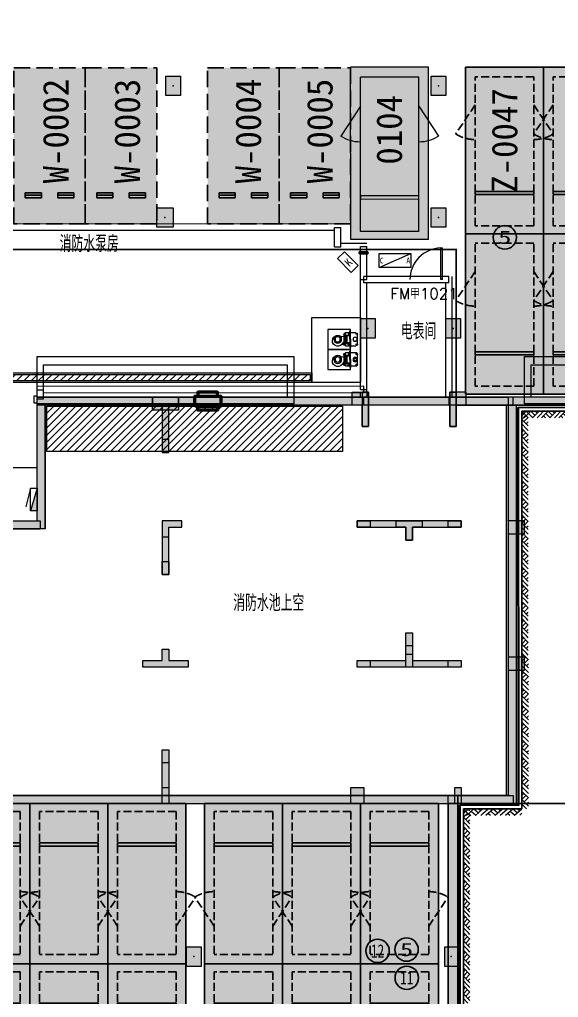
# Model space of a CAD drawing. Extents: x -264757 to 86229, y 4049843 to 4347093.
# Drawn here: x -7828 to 8754, y 4238703 to 4268776 of the extents above; entities that cross this region are included whole.
import ezdxf
from ezdxf.enums import TextEntityAlignment as Align

# ---------------------------------------------------------------- set-up
doc = ezdxf.new("R2010")
doc.units = 0
doc.header["$LTSCALE"] = 1000
doc.header["$MEASUREMENT"] = 0
for name, pattern in [('AX-01DK-PB01$0$AX-001DK-01-PB01-02$0$车位$0$DASH', [0.35, 0.25, -0.1]), ('AX-01DK-PB01$1$A-001-车位参照B1$0$A-001-车位参照B1$0$A-001-车位参照B1$0$A-H4-001-基本图形$0$A-001-车位B1$0$DASH', [0.35, 0.25, -0.1]), ('DASH', [0.35, 0.25, -0.1])]:
    doc.linetypes.add(name, pattern=pattern)
for name, color, linetype in [('不利因素11-尽端停车', 7, 'Continuous'), ('不利因素12-不满足一次性出车', 7, 'Continuous'), ('不利因素5-单面靠墙', 7, 'Continuous'), ('子母车位', 7, 'Continuous'), ('微型车位', 7, 'Continuous'), ('普通车位', 7, 'Continuous')]:
    doc.layers.add(name, color=color, linetype=linetype)
doc.layers.add('无关图层', color=8, linetype='Continuous', lineweight=0)
doc.layers.add('车位归属楼栋范围线', color=7, linetype='Continuous', true_color=0x19e6c7)
doc.styles.add('AX-01DK-PB01$0$AX-001DK-01-PB01-02$0$_TCH_WINDOW', font='SIMPLEX', dxfattribs={"bigfont": 'GBCBIG'})
doc.styles.add('AX-01DK-PB01$0$AX-03-PP01-WALL$0$-黑体', font='simhei.ttf', dxfattribs={"width": 0.8})
doc.styles.add('AX-01DK-PB01$0$AX-03-PP01-WALL$0$DIM_FONT', font='simhei.ttf', dxfattribs={"width": 0.8})
doc.styles.add('AX-01DK-PB01$1$AX-001DK-01-PB01-02$0$Standard', font='gbenor.shx', dxfattribs={"bigfont": 'gbcbig.shx'})
doc.styles.add('AX-ACK-BIANH1$0$黑体', font='simhei.ttf')
doc.styles.add('SX-ACK-PB01-WNC-ALL$0$黑体', font='simhei.ttf')
doc.styles.add('黑体', font='simhei.ttf')

# ---------------------------------------------------------------- blocks, each defined once
blk = doc.blocks.new('A$C741380cb')
at = {"layer": '子母车位', "true_color": 0x0617f9}
h = blk.add_hatch(color=5, dxfattribs=at)
h.dxf.hatch_style = 1
h.paths.add_polyline_path([(2400, 0), (2400, -10400), (0, -10400), (0, 0)])
blk = doc.blocks.new('子母车位1')
at = {"layer": '子母车位', "color": 8, "linetype": 'AX-01DK-PB01$1$A-001-车位参照B1$0$A-001-车位参照B1$0$A-001-车位参照B1$0$A-H4-001-基本图形$0$A-001-车位B1$0$DASH'}
for p, q in [((330318, -478521), (332118, -478521)), ((330318, -478521), (330318, -483071, 0)), ((332118, -478521), (332118, -483071, 0)), ((330318, -483071, 0), (332118, -483071, 0)), ((330318, -483621, 0), (332118, -483621, 0)), ((330318, -483621, 0), (330318, -488371)), ((332118, -483621, 0), (332118, -488371)), ((330318, -488371), (332118, -488371))]:
    blk.add_line(p, q, dxfattribs=at)
at = {"layer": '子母车位', "color": 83}
for p, q in [((330018, -483371, 0), (330018, -488671)), ((330018, -483371, 0), (332418, -483371, 0)), ((332418, -483371, 0), (332418, -488671)), ((330018, -488671), (332418, -488671))]:
    blk.add_line(p, q, dxfattribs=at)
blk.add_lwpolyline([(332418, -478271), (330018, -478271), (330018, -483371), (332418, -483371)], close=True, dxfattribs=at)
at = {"layer": '子母车位'}
blk.add_lwpolyline([(332118, -479521), (330318, -479521), (330318, -479621), (332118, -479621)], close=True, dxfattribs=at)
at = {"layer": '子母车位', "linetype": 'AX-01DK-PB01$1$A-001-车位参照B1$0$A-001-车位参照B1$0$A-001-车位参照B1$0$A-H4-001-基本图形$0$A-001-车位B1$0$DASH'}
for points in [[(330318, -482171), (329718, -481249)], [(332118, -482171), (332718, -481249)]]:
    blk.add_lwpolyline(points, dxfattribs=at)
at = {"layer": '子母车位', "elevation": 0}
blk.add_lwpolyline([(332118, -484621), (330318, -484621), (330318, -484721), (332118, -484721)], close=True, dxfattribs=at)
at = {"layer": '子母车位', "linetype": 'AX-01DK-PB01$1$A-001-车位参照B1$0$A-001-车位参照B1$0$A-001-车位参照B1$0$A-H4-001-基本图形$0$A-001-车位B1$0$DASH', "elevation": 0}
for points in [[(330318, -487471), (329718, -486549)], [(332118, -487471), (332718, -486549)]]:
    blk.add_lwpolyline(points, dxfattribs=at)
at = {"layer": '子母车位', "linetype": 'AX-01DK-PB01$1$A-001-车位参照B1$0$A-001-车位参照B1$0$A-001-车位参照B1$0$A-H4-001-基本图形$0$A-001-车位B1$0$DASH'}
for centre, start, end in [((330318, -482171, 0), 89.9997, 123.0554), ((332118, -482171, 0), 56.9439, 89.9997), ((330318, -487471), 89.9997, 123.0554), ((332118, -487471), 56.9439, 89.9997)]:
    blk.add_arc(centre, 1100, start, end, dxfattribs=at)
at = {"layer": '子母车位', "rotation": 179.9996583709065}
blk.add_blockref('A$C741380cb', (332418, -488671), dxfattribs=at)
blk = doc.blocks.new('子母车位2')
at = {"layer": '子母车位', "xscale": 1.000000693082614, "yscale": 0.9664691433954647, "rotation": 180.0003416290934}
blk.add_blockref('子母车位1', (332421, -475033, 0), dxfattribs=at)
blk = doc.blocks.new('A$C95fe41d2')
at = {"layer": '微型车位', "true_color": 0xffdf7f}
h = blk.add_hatch(color=41, dxfattribs=at)
h.dxf.hatch_style = 1
h.paths.add_polyline_path([(0, 0), (0, -4800), (-2200, -4800), (-2200, 0)])
blk = doc.blocks.new('微型车位')
at = {"layer": '微型车位', "color": 4, "linetype": 'AX-01DK-PB01$0$AX-001DK-01-PB01-02$0$车位$0$DASH', "ltscale": 2000}
for p, q in [((1699463, 176182), (1699463, 176682)), ((1699463, 175682), (1699463, 175182))]:
    blk.add_line(p, q, dxfattribs=at)
at = {"layer": '微型车位', "color": 4, "linetype": 'AX-01DK-PB01$0$AX-001DK-01-PB01-02$0$车位$0$DASH', "ltscale": 2}
blk.add_lwpolyline([(1703388, 174832), (1703388, 177032), (1698588, 177032), (1698588, 174832)], close=True, dxfattribs=at)
at = {"layer": '微型车位', "color": 4, "linetype": 'AX-01DK-PB01$0$AX-001DK-01-PB01-02$0$车位$0$DASH', "ltscale": 2000}
for points in [[(1699538, 176682), (1699538, 176182), (1699388, 176182), (1699388, 176682)], [(1699538, 175182), (1699538, 175682), (1699388, 175682), (1699388, 175182)]]:
    blk.add_lwpolyline(points, close=True, dxfattribs=at)
at = {"layer": '微型车位', "xscale": -1, "rotation": 269.9998841340259}
blk.add_blockref('A$C95fe41d2', (1703388, 177032), dxfattribs=at)
blk = doc.blocks.new('A$C7e5eb487')
at = {"layer": '普通车位', "true_color": 0xf18f8e}
h = blk.add_hatch(color=11, dxfattribs=at)
h.dxf.hatch_style = 1
h.paths.add_polyline_path([(2400, 0), (2400, -5300), (0, -5300), (0, 0)])
blk = doc.blocks.new('普通车位')
at = {"layer": '无关图层'}
for p, q in [((-2.253, 3.186), (0.077, 3.764)), ((1.352, -1.38), (0.077, 3.764)), ((-1.889, 2.967), (-0.142, 3.4)), ((1.001, -1.21), (-0.142, 3.4)), ((-0.977, -1.958), (-2.253, 3.186)), ((-0.746, -1.643), (-1.889, 2.967)), ((-0.977, -1.958), (1.352, -1.38)), ((-0.746, -1.643), (1.001, -1.21))]:
    blk.add_line(p, q, dxfattribs=at)
for points in [[(0.074, 2.527), (0.879, 1.777)], [(-1.673, 2.094), (-2.033, 1.054)]]:
    blk.add_lwpolyline(points, dxfattribs=at)
blk.add_lwpolyline([(0.76, -0.239), (-0.987, -0.673), (-1.011, -0.575), (0.736, -0.142)], close=True, dxfattribs=at)
for centre, start, end in [((0.074, 2.527), 283.9287, 316.9845), ((-1.673, 2.094), 250.873, 283.9287)]:
    blk.add_arc(centre, 1.1, start, end, dxfattribs=at)
at = {"layer": '普通车位', "xscale": -0.0009999999999999812, "yscale": 0.0009999999999999812, "zscale": 0.0009999999999999812, "rotation": 13.92873520577783}
blk.add_blockref('A$C7e5eb487', (0.077, 3.764), dxfattribs=at)
blk = doc.blocks.new('SX-ACK-PB01-WNC-ALL$0$20200722.21183209')
at = {"layer": '不利因素5-单面靠墙', "true_color": 0x6d711d}
h = blk.add_hatch(color=66, dxfattribs=at)
h.dxf.hatch_style = 1
edge = h.paths.add_edge_path()
edge.add_arc((360, 360), 360, 0, 360)
at = {"layer": '不利因素5-单面靠墙'}
blk.add_circle((360, 360), 360, dxfattribs=at)
at = {"layer": '不利因素5-单面靠墙', "style": 'SX-ACK-PB01-WNC-ALL$0$黑体', "width": 1.390625}
blk.add_text('5', height=407, dxfattribs=at).set_placement((156, 156), (564, 156), align=Align.FIT)
blk = doc.blocks.new('20200722.21185040')
at = {"layer": '不利因素11-尽端停车', "true_color": 0xf21b23}
h = blk.add_hatch(color=240, dxfattribs=at)
h.dxf.hatch_style = 1
edge = h.paths.add_edge_path()
edge.add_arc((360, 360), 360, 0, 360)
at = {"layer": '不利因素11-尽端停车'}
blk.add_circle((360, 360), 360, dxfattribs=at)
at = {"layer": '不利因素11-尽端停车', "style": '黑体', "width": 0.695313}
blk.add_text('11', height=407.3, dxfattribs=at).set_placement((156, 156), (564, 156), align=Align.FIT)
blk = doc.blocks.new('20200722.21185335')
at = {"layer": '不利因素12-不满足一次性出车', "true_color": 0x201adc}
h = blk.add_hatch(color=182, dxfattribs=at)
h.dxf.hatch_style = 1
edge = h.paths.add_edge_path()
edge.add_arc((360, 360), 360, 0, 360)
at = {"layer": '不利因素12-不满足一次性出车'}
blk.add_circle((360, 360), 360, dxfattribs=at)
at = {"layer": '不利因素12-不满足一次性出车', "style": '黑体', "width": 0.695313}
blk.add_text('12', height=407.3, dxfattribs=at).set_placement((156, 156), (564, 156), align=Align.FIT)
blk = doc.blocks.new('AX-01DK-PB01$1$$LinePat$素土夯实')
at = {"layer": '无关图层'}
for p, q in [((0, -210), (210, 0)), ((120, -300), (420, 0)), ((420, 0), (608, -188)), ((495, -300), (795, 0)), ((615, 0), (705, -90)), ((210, -210), (300, -300)), ((315, -105), (502, -293)), ((705, -300), (795, -210))]:
    blk.add_line(p, q, dxfattribs=at)
blk = doc.blocks.new('SX-CK-PB001-WNC$1$20211103.13313578')
at = {"layer": '无关图层'}
h = blk.add_hatch(color=256, dxfattribs=at)
h.dxf.hatch_style = 1
h.paths.add_polyline_path([(0, 600), (450, 600), (450, 0), (0, 0)])
blk.add_lwpolyline([(0, 600), (450, 600), (450, 0), (0, 0)], close=True, dxfattribs=at)
blk.add_point((225, 300), dxfattribs=at)
blk = doc.blocks.new('SX-CK-PB001-WNC$1$20211103.13313888')
at = {"layer": '无关图层'}
h = blk.add_hatch(color=256, dxfattribs=at)
h.dxf.hatch_style = 1
h.paths.add_polyline_path([(0, 600), (400, 600), (400, 0), (0, 0)])
blk.add_lwpolyline([(0, 600), (400, 600), (400, 0), (0, 0)], close=True, dxfattribs=at)
blk.add_point((200, 300), dxfattribs=at)
blk = doc.blocks.new('PX-03CK-JSK$0$PX-B1-PB02-JSK$0$PX-CK-JSK$0$hjgh')
at = {"layer": '无关图层'}
for p, q in [((96327464, 40160264), (96327496, 40160264)), ((96327482, 40160283), (96327482, 40160243)), ((96327492, 40160296), (96327812, 40160296)), ((96327496, 40160264), (96327500, 40160264)), ((96327655, 40159170), (96327655, 40160392)), ((96327655, 40160392), (96328355, 40160392)), ((96327656, 40160098), (96327656, 40160352)), ((96327656, 40160352), (96327677, 40160352)), ((96327677, 40160098), (96327677, 40160352)), ((96327677, 40160267), (96327734, 40160267)), ((96327734, 40160267), (96327734, 40160217)), ((96327803, 40160265), (96327835, 40160265)), ((96327821, 40160284), (96327821, 40160244)), ((96327821, 40160253), (96327821, 40160277)), ((96327835, 40160265), (96327839, 40160265)), ((96328355, 40160392), (96328355, 40159792)), ((96327442, 40159946), (96327442, 40160246)), ((96327515, 40160051), (96327515, 40160027)), ((96327656, 40160098), (96327656, 40159844)), ((96327683, 40160214), (96327677, 40160214)), ((96327677, 40160098), (96327677, 40159844)), ((96327683, 40159974), (96327677, 40159974)), ((96327679, 40160200), (96327768, 40160200)), ((96327768, 40159994), (96327679, 40159994)), ((96327683, 40160256), (96327683, 40160214)), ((96327723, 40160256), (96327683, 40160256)), ((96327683, 40160232), (96327723, 40160232)), ((96327683, 40159933), (96327683, 40159974)), ((96327687, 40160232), (96327687, 40160246)), ((96327692, 40160251), (96327714, 40160251)), ((96327695, 40159993), (96327695, 40159955)), ((96327697, 40160232), (96327697, 40160200)), ((96327697, 40160203), (96327697, 40160231)), ((96327708, 40159992), (96327708, 40159954)), ((96327709, 40160232), (96327709, 40160200)), ((96327719, 40160246), (96327719, 40160232)), ((96327723, 40160217), (96327723, 40160256)), ((96327734, 40160217), (96327723, 40160217)), ((96327723, 40159971), (96327723, 40159933)), ((96327734, 40159971), (96327723, 40159971)), ((96327734, 40159921), (96327734, 40159971)), ((96327821, 40160225), (96327769, 40160225)), ((96327769, 40160224), (96327769, 40159963)), ((96327821, 40159963), (96327769, 40159963)), ((96327791, 40160225), (96327791, 40159963)), ((96327799, 40160225), (96327799, 40159963)), ((96327821, 40160225), (96327821, 40159963)), ((96327862, 40160246), (96327862, 40159946)), ((96327465, 40159933), (96327497, 40159933)), ((96327482, 40159661), (96327482, 40159621)), ((96327483, 40159952), (96327483, 40159912)), ((96327812, 40159896), (96327492, 40159896)), ((96327492, 40159674), (96327812, 40159674)), ((96327497, 40159933), (96327501, 40159933)), ((96328355, 40159792), (96327655, 40159792)), ((96327655, 40159770), (96328355, 40159770)), ((96327656, 40159844), (96327677, 40159844)), ((96327656, 40159476), (96327656, 40159729)), ((96327656, 40159729), (96327677, 40159729)), ((96327682, 40159921), (96327675, 40159921)), ((96327677, 40159921), (96327734, 40159921)), ((96327677, 40159476), (96327677, 40159729)), ((96327723, 40159933), (96327683, 40159933)), ((96327685, 40159954), (96327723, 40159954)), ((96327688, 40159941), (96327688, 40159954)), ((96327713, 40159936), (96327693, 40159936)), ((96327718, 40159954), (96327718, 40159941)), ((96327802, 40159933), (96327834, 40159933)), ((96327821, 40159952), (96327821, 40159912)), ((96327821, 40159662), (96327821, 40159622)), ((96327834, 40159933), (96327838, 40159933)), ((96327871, 40159929), (96327871, 40159953)), ((96328355, 40159770), (96328355, 40159170)), ((96327442, 40159324), (96327442, 40159624)), ((96327474, 40159470), (96327450, 40159470)), ((96327462, 40159458), (96327462, 40159481)), ((96327464, 40159642), (96327496, 40159642)), ((96327496, 40159642), (96327500, 40159642)), ((96327503, 40159523), (96327527, 40159523)), ((96327527, 40159417), (96327503, 40159417)), ((96327515, 40159511), (96327515, 40159534)), ((96327515, 40159428), (96327515, 40159405)), ((96327556, 40159470), (96327580, 40159470)), ((96327568, 40159481), (96327568, 40159458)), ((96327656, 40159476), (96327656, 40159222)), ((96327677, 40159645), (96327734, 40159645)), ((96327683, 40159592), (96327677, 40159592)), ((96327677, 40159476), (96327677, 40159222)), ((96327679, 40159577), (96327768, 40159577)), ((96327768, 40159371), (96327679, 40159371)), ((96327683, 40159633), (96327683, 40159592)), ((96327723, 40159633), (96327683, 40159633)), ((96327683, 40159610), (96327723, 40159610)), ((96327687, 40159610), (96327687, 40159624)), ((96327692, 40159629), (96327714, 40159629)), ((96327695, 40159371), (96327695, 40159333)), ((96327697, 40159610), (96327697, 40159577)), ((96327697, 40159580), (96327697, 40159608)), ((96327708, 40159370), (96327708, 40159332)), ((96327709, 40159610), (96327709, 40159577)), ((96327719, 40159624), (96327719, 40159610)), ((96327723, 40159595), (96327723, 40159633)), ((96327734, 40159595), (96327723, 40159595)), ((96327734, 40159645), (96327734, 40159595)), ((96327769, 40159602), (96327769, 40159341)), ((96327821, 40159602), (96327769, 40159602)), ((96327791, 40159602), (96327791, 40159341)), ((96327799, 40159602), (96327799, 40159341)), ((96327803, 40159643), (96327835, 40159643)), ((96327821, 40159631), (96327821, 40159654)), ((96327821, 40159602), (96327821, 40159341)), ((96327835, 40159643), (96327839, 40159643)), ((96327862, 40159624), (96327862, 40159324)), ((96327870, 40159643), (96327870, 40159619)), ((96327465, 40159311), (96327497, 40159311)), ((96327483, 40159330), (96327483, 40159290)), ((96327812, 40159274), (96327492, 40159274)), ((96327497, 40159311), (96327501, 40159311)), ((96328355, 40159170), (96327655, 40159170)), ((96327656, 40159222), (96327677, 40159222)), ((96327682, 40159299), (96327675, 40159299)), ((96327683, 40159352), (96327677, 40159352)), ((96327677, 40159299), (96327734, 40159299)), ((96327683, 40159311), (96327683, 40159352)), ((96327723, 40159311), (96327683, 40159311)), ((96327685, 40159332), (96327723, 40159332)), ((96327688, 40159318), (96327688, 40159332)), ((96327713, 40159313), (96327693, 40159313)), ((96327718, 40159332), (96327718, 40159318)), ((96327723, 40159349), (96327723, 40159311)), ((96327734, 40159349), (96327723, 40159349)), ((96327734, 40159299), (96327734, 40159349)), ((96327821, 40159341), (96327769, 40159341)), ((96327802, 40159311), (96327834, 40159311)), ((96327821, 40159330), (96327821, 40159290)), ((96327834, 40159311), (96327838, 40159311))]:
    blk.add_line(p, q, dxfattribs=at)
for centre, radius in [((96327482, 40160265), 8.75), ((96327821, 40160265), 8.75), ((96327515, 40160092), 65), ((96327515, 40160039), 7.88), ((96328052, 40160093), 122), ((96328052, 40160093), 80.5), ((96327483, 40159933), 8.75), ((96327821, 40159933), 8.75), ((96327515, 40159470), 65), ((96327462, 40159470), 7.88), ((96327482, 40159643), 8.75), ((96327515, 40159470), 40), ((96327515, 40159523), 7.88), ((96327515, 40159417), 7.88), ((96327568, 40159470), 7.88), ((96327821, 40159643), 8.75), ((96328052, 40159471), 122), ((96328052, 40159471), 80.5), ((96327483, 40159311), 8.75), ((96327821, 40159311), 8.75)]:
    blk.add_circle(centre, radius, dxfattribs=at)
for centre, radius, start, end in [((96327492, 40160246), 50, 89.9998, 179.9998), ((96327812, 40160246), 50, 359.9998, 89.9998), ((96327692, 40160246), 5.18, 89.9998, 179.9998), ((96327714, 40160246), 5.18, 359.9998, 89.9998), ((96327908, 40160313), 142, 233.3732, 310.3456), ((96327855, 40159973), 34.6, 32.3813, 152.0235), ((96328046, 40160047), 169, 198.4725, 84.7162), ((96327492, 40159946), 50, 179.9998, 269.9998), ((96327492, 40159624), 50, 89.9998, 179.9998), ((96327693, 40159941), 5.18, 179.9998, 269.9998), ((96327713, 40159941), 5.18, 269.9998, 359.9998), ((96327812, 40159946), 50, 269.9998, 359.9998), ((96327812, 40159624), 50, 359.9998, 89.9998), ((96327692, 40159624), 5.18, 89.9998, 179.9998), ((96327714, 40159624), 5.18, 359.9998, 89.9998), ((96327908, 40159691), 142, 233.3732, 310.3456), ((96327855, 40159351), 34.6, 32.3813, 152.0235), ((96328046, 40159424), 169, 198.4725, 84.7162), ((96327492, 40159324), 50, 179.9998, 269.9998), ((96327693, 40159318), 5.18, 179.9998, 269.9998), ((96327713, 40159318), 5.18, 269.9998, 359.9998), ((96327812, 40159324), 50, 269.9998, 359.9998)]:
    blk.add_arc(centre, radius, start, end, dxfattribs=at)
for p in [(96327469, 40159673), (96327469, 40159275)]:
    blk.add_point(p, dxfattribs=at)
blk = doc.blocks.new('AX-01DK-PB01$0$$DorLib2D$00000001')
at = {"layer": '无关图层'}
for p, q in [((0.45, 0.975), (0.5, 0.975)), ((0.45, 0), (0.45, 0.975)), ((0.5, 0), (0.5, 0.975)), ((0.5, 0), (0.45, 0))]:
    blk.add_line(p, q, dxfattribs=at)
at = {"layer": '无关图层', "lineweight": 13}
blk.add_arc((0.475, 0), 0.975, 91.4693, 180, dxfattribs=at)
blk = doc.blocks.new('PX-03CK-XHS$1$$TWTSYS$00000508')
at = {"layer": '无关图层'}
for p, q in [((-0.5, 0.5), (0.324, 1.224)), ((-0.5, 0.5), (-0.5, -0.5)), ((-0.5, -0.5), (0.5, 0.5)), ((0.5, 0.5), (-0.5, 0.5)), ((0.5, -0.5), (0.5, 0.5)), ((-0.5, -0.5), (0.5, -0.5))]:
    blk.add_line(p, q, dxfattribs=at)
blk.add_solid([(0.5, -0.5), (0.5, 0.5), (-0.5, -0.5)], dxfattribs=at)

msp = doc.modelspace()

# ---------------------------------------------------------------- hatches: boundary and pattern name
at = {"layer": '无关图层'}
h = msp.add_hatch(color=256, dxfattribs=at)
h.dxf.hatch_style = 1
h.paths.add_polyline_path([(-3604.2, 4262988), (-3104.2, 4262988), (-3104.2, 4262388), (-3604.2, 4262388)])
h = msp.add_hatch(dxfattribs=at)
h.set_pattern_fill('ANSI31', color=256, scale=100, angle=180)
h.set_pattern_definition([(225, (-53862.2, 8329621.99), (112.2532015, -112.2532015), [])])
h.paths.add_polyline_path([(1110.9, 4257664.1), (-9289.1, 4257664.1), (-9289.1, 4257864), (1110.9, 4257864)])
h = msp.add_hatch(dxfattribs=at)
h.set_pattern_fill('ARMORED', color=256, scale=50)
h.set_pattern_definition([(50, (-1117697.94, 4112857.15), (358.63009, -31.37607), [37.5, -412.5]), (355, (-1117697.94, 4112857.15), (-69.37567, 376.09607), [30, -330]), (100.4514, (-1117668.05, 4112854.53), (289.25469, 344.71977), [31.8701, -350.57106]), (46.1842, (-1117697.94, 4112957.15), (533.62052, -82.7595), [56.25, -618.75]), (96.6356, (-1117653.47, 4112950.25), (467.33135, 487.05894), [47.80514, -525.8565]), (351.1842, (-1117697.94, 4112957.15), (467.33097, 487.0593), [45, -495]), (21, (-1117647.94, 4112932.15), (298.453526, -201.309445), [37.5, -412.5]), (326, (-1117647.94, 4112932.15), (121.65767, 362.57502), [30, -330]), (71.4514, (-1117623.06, 4112915.37), (420.11131, 161.26525), [31.8701, -350.57106]), (37.5, (-1117697.94, 4112857.15), (6.079928, 166.446927), [0, -326, 0, -335, 0, -331.25]), (7.5, (-1117697.94, 4112857.15), (131.53477, 197.205856), [0, -191, 0, -318.5, 0, -126.25]), (327.5, (-1117809.44, 4112857.15), (266.911218, -11.277436), [0, -125, 0, -390, 0, -517.5]), (317.5, (-1117859.44, 4112857.15), (291.593085, 50.05249), [0, -162.5, 0, -259, 0, -367.5]), (45, (-1117697.94, 4112857.15), (-176.776695, 176.776695), [])])
h.paths.add_polyline_path([(-18136.6, 4244664.1), (7461.1, 4244664.1), (7461.1, 4253114.1), (7461.1, 4256914.1), (17911.6, 4256914.1), (17911.6, 4257164.1), (7211.1, 4257164.1), (7211.1, 4253364.1), (7211.1, 4253374.8), (7211.1, 4244914.1), (-18136.6, 4244914.1)])
h = msp.add_hatch(dxfattribs=at)
h.set_pattern_fill('ARMORED', color=256, scale=100)
h.set_pattern_definition([(50, (0.18, -50), (358.630091, -31.376067), [37.5, -412.5]), (355, (0.18, -50), (-69.375667, 376.096067), [30, -330]), (100.4514, (30.07, -52.6), (289.25469, 344.71977), [31.870095, -350.571056]), (46.1842, (0.2, 50), (533.620524, -82.759507), [56.25, -618.75]), (96.6356, (44.65, 43.1), (467.33135, 487.058935), [47.805144, -525.8565]), (351.1842, (0.2, 50), (467.33097, 487.0593), [45, -495]), (21, (50.18, 25), (298.453526, -201.309445), [37.5, -412.5]), (326, (50.18, 25), (121.657666, 362.575023), [30, -330]), (71.4514, (75.05, 8.23), (420.111314, 161.265248), [31.870095, -350.571056]), (37.5, (0.18, -49.99), (6.0799277, 166.446927), [0, -326, 0, -335, 0, -331.25]), (7.5, (0.18, -50), (131.534769, 197.205856), [0, -191, 0, -318.5, 0, -126.25]), (327.5, (-111.32, -49.99), (266.911218, -11.277436), [0, -125, 0, -390, 0, -517.5]), (317.5, (-161.32, -50), (291.593085, 50.052491), [0, -162.5, 0, -259, 0, -367.5]), (45, (0.18, -50), (-176.776695, 176.776695), [])])
h.paths.add_polyline_path([(-4739.1, 4256914.1), (-4739.1, 4257164.1), (-7288.9, 4257164.1), (-7288.9, 4253364.1), (-11988.9, 4253364.1), (-11988.9, 4244914.1), (-11738.9, 4244914.1), (-11738.9, 4253114.1), (-7038.9, 4253114.1), (-7038.9, 4256914.1)])
h.paths.add_polyline_path([(-1639.5, 4257164.1), (-1639.5, 4256914.1), (7211.1, 4256914.1), (7211.1, 4257164.1)])
h.paths.add_polyline_path([(-2439.3, 4256914.1), (-2439.3, 4257164.1), (-4739.1, 4257164.1), (-4739.1, 4256914.1)])
for points in [[(-7288.7, 4253364.1), (-7038.8, 4253114.1), (-7038.6, 4256914.1), (-7288.6, 4257164.1)], [(2763.4, 4256914.1), (2763.4, 4257164.1), (-7288.4, 4257164.1), (-7288.4, 4256914.1)], [(-3739.3, 4257164.1), (-2939.3, 4257164.1), (-2939.3, 4256764.1), (-3739.3, 4256764.1)], [(2410.9, 4257314.1), (2910.9, 4257314.1), (2910.9, 4256264.1), (2710.9, 4256264.1), (2710.9, 4256914.1), (2410.9, 4256914.1)], [(5386.7, 4257164.1), (2763.4, 4257164.1), (2763.4, 4256914.1), (5386.7, 4256914.1)], [(7360.9, 4257164.1), (5386.7, 4257164.1), (5386.7, 4256914.1), (7360.9, 4256914.1)], [(5911.3, 4257314.1), (5411.3, 4257314.1), (5411.3, 4256264.1), (5611.3, 4256264.1), (5611.3, 4256914.1), (5911.3, 4256914.1)], [(12790.8, 4257164.1), (7360.9, 4257164.1), (7360.9, 4256914.1), (12790.8, 4256914.1)], [(7160.9, 4244913.9), (7460.9, 4244663.8), (7460.9, 4256914.1), (7327.6, 4256997.4), (7160.9, 4256914.1)], [(-3438.9, 4255464.1), (-3238.9, 4255464.1), (-3238.9, 4255864.1), (-3438.9, 4255864.1)], [(-9488.9, 4253114.1), (-7188.7, 4253114.1), (-7188.7, 4253364.1), (-9488.9, 4253364.1)], [(-2838.9, 4253364.1), (-3438.9, 4253364.1), (-3438.9, 4252864.1), (-3238.9, 4252864.1), (-3238.9, 4253164.1), (-2838.9, 4253164.1)], [(2961.3, 4253164.1), (2561.3, 4253164.1), (2561.3, 4253364.1), (2961.3, 4253364.1)], [(4061.1, 4252764.1), (4061.1, 4253164.1), (3761.1, 4253164.1), (3761.1, 4253364.1), (4561.1, 4253364.1), (4561.1, 4253164.1), (4261.1, 4253164.1), (4261.1, 4252764.1)], [(5361.3, 4253364.1), (5761.3, 4253364.1), (5761.3, 4253164.1), (5361.3, 4253164.1)], [(7211.1, 4252964.1), (7711.1, 4252964.1), (7711.1, 4253364.1), (7211.1, 4253364.1)], [(-3238.9, 4251714.1), (-3438.9, 4251714.1), (-3438.9, 4252114.1), (-3238.9, 4252114.1)], [(4061.1, 4249514.1), (4061.1, 4249914.1), (4261.1, 4249914.1), (4261.1, 4249514.1)], [(-3238.9, 4249064.1), (-2638.9, 4249064.1), (-2638.9, 4248864.1), (-4038.9, 4248864.1), (-4038.9, 4249064.1), (-3438.9, 4249064.1), (-3438.9, 4249414.1), (-3238.9, 4249414.1)], [(2961.1, 4248864.1), (2561.1, 4248864.1), (2561.1, 4249064.1), (2961.1, 4249064.1)], [(4061.1, 4249264.1), (4261.1, 4249264.1), (4261.1, 4248864.1), (4061.1, 4248864.1)], [(5361.1, 4249064.1), (5761.1, 4249064.1), (5761.1, 4248864.1), (5361.1, 4248864.1)], [(7211.1, 4248764.1), (7711.1, 4248764.1), (7711.1, 4249164.1), (7211.1, 4249164.1)], [(-3438.9, 4246314.1), (-3238.9, 4246314.1), (-3238.9, 4245914.1), (-3438.9, 4245914.1)], [(-3438.9, 4245164.1), (-3238.9, 4245164.1), (-3238.9, 4244664.1), (-3438.9, 4244664.1)], [(2361.4, 4245164.3), (2761.4, 4245164.3), (2761.4, 4244664.3), (2361.4, 4244664.3)], [(5561.1, 4245164.1), (5761.1, 4245164.1), (5761.1, 4244664.1), (5561.1, 4244664.1)], [(-11889.1, 4244665.9), (7360.9, 4244663.8), (7360.9, 4244913.8), (-11889.1, 4244915.9)], [(5358.1, 4223807.1), (5658, 4223557), (5662.7, 4244913.2), (5362.7, 4244913.3)]]:
    msp.add_hatch(color=256, dxfattribs=at).paths.add_polyline_path(points)
h = msp.add_hatch(color=256, dxfattribs=at)
h.dxf.hatch_style = 1
h.paths.add_polyline_path([(-3439.1, 4255464.1), (-3239.1, 4255464.1), (-3239.1, 4256914.1), (-2939.1, 4256914.1), (-2939.1, 4257164.1), (-3739.1, 4257164.1), (-3739.1, 4256914.1), (-3439.1, 4256914.1)])
h = msp.add_hatch(color=256, dxfattribs=at)
h.dxf.hatch_style = 1
h.paths.add_polyline_path([(2710.9, 4257314.1), (2710.9, 4256914.1), (2710.9, 4256264.1), (2910.9, 4256264.1), (2910.9, 4257314.1)])
h = msp.add_hatch(color=256, dxfattribs=at)
h.dxf.hatch_style = 1
h.paths.add_polyline_path([(5611.3, 4257314.1), (5611.1, 4256914.1), (5611.1, 4256264.1), (5411.1, 4256264.1), (5411.3, 4257314.1)])
h = msp.add_hatch(color=256, dxfattribs=at)
h.dxf.hatch_style = 1
h.paths.add_polyline_path([(5611.3, 4257314.1), (5611.3, 4256914.1), (5611.3, 4256264.1), (5411.3, 4256264.1), (5411.3, 4257314.1)])
h = msp.add_hatch(dxfattribs=at)
h.set_pattern_fill('ANSI31', color=256, scale=100, angle=180)
h.set_pattern_definition([(225, (-51561.66, 8328649.18), (112.2532015, -112.2532015), [])])
h.paths.add_polyline_path([(2110.9, 4255491.3), (-6988.6, 4255491.3), (-6988.6, 4256891.2), (2110.9, 4256891.2)])
h = msp.add_hatch(color=256, dxfattribs=at)
h.dxf.hatch_style = 1
h.paths.add_polyline_path([(-3438.9, 4251714.1), (-3238.9, 4251714.1), (-3238.7, 4253164.1), (-2838.7, 4253164.1), (-2838.7, 4253364.1), (-3438.9, 4253364.1)])
h = msp.add_hatch(color=256, dxfattribs=at)
h.dxf.hatch_style = 1
h.paths.add_polyline_path([(4061.1, 4253164.1), (4061.1, 4252764.1), (4261.1, 4252764.1), (4261.1, 4253164.1), (5761.1, 4253164.1), (5761.1, 4253364.1), (5411.1, 4253364.1), (5411.1, 4253364.1), (2911.1, 4253364.1), (2911.1, 4253364.1), (2561.1, 4253364.1), (2561.1, 4253164.1)])
h = msp.add_hatch(color=256, dxfattribs=at)
h.dxf.hatch_style = 1
h.paths.add_polyline_path([(2561.1, 4249064.1), (4061.1, 4249064.1), (4061.1, 4249914.1), (4261.1, 4249914.1), (4261.1, 4249064.1), (5761.1, 4249064.1), (5761.1, 4248864.1), (2561.1, 4248864.1)])
h = msp.add_hatch(color=256, dxfattribs=at)
h.dxf.hatch_style = 1
h.paths.add_polyline_path([(-4038.9, 4249064.1), (-3438.9, 4249064.1), (-3438.9, 4249414.1), (-3238.9, 4249414.1), (-3238.9, 4249064.1), (-2638.9, 4249064.1), (-2638.9, 4248864.1), (-4038.9, 4248864.1)])
h = msp.add_hatch(color=256, dxfattribs=at)
h.dxf.hatch_style = 1
h.paths.add_polyline_path([(-3438.9, 4244864.1), (-3438.9, 4246314.1), (-3238.9, 4246314.1), (-3238.9, 4244864.1), (-3238.9, 4244664.1), (-3438.9, 4244664.1)])
h = msp.add_hatch(color=256, dxfattribs=at)
h.dxf.hatch_style = 1
h.paths.add_polyline_path([(5561.1, 4244664.1), (5561.1, 4244914.1), (5561.1, 4245164.1), (5761.1, 4245164.1), (5761.1, 4244914.1), (5761.1, 4244664.1)])
h = msp.add_hatch(dxfattribs=at)
h.set_pattern_fill('钢筋混凝土', color=256, scale=100)
h.set_pattern_definition([(45, (-100794.6, 4064618.02), (-176.7767, 176.7767), []), (50, (-100794.6, 4064618), (717.2602, -62.7521), [75, -825]), (355, (-100794.6, 4064618), (-138.7513, 752.1921), [60, -660]), (100.4514, (-100734.8, 4064612.8), (578.5094, 689.4395), [63.7402, -701.142]), (46.1842, (-100794.6, 4064818), (1067.241, -165.519), [112.5, -1237.5]), (96.6356, (-100705.7, 4064804.2), (934.6627, 974.118), [95.6103, -1051.713]), (351.1842, (-100794.6, 4064818), (934.662, 974.1186), [90, -990]), (21, (-100694.6, 4064768), (596.907, -402.6189), [75, -825]), (326, (-100694.6, 4064768), (243.3153, 725.15), [60, -660]), (71.4514, (-100644.86, 4064734.5), (840.2226, 322.5305), [63.7402, -701.142]), (37.5, (-100794.6, 4064618.02), (12.15986, 332.89385), [0, -652, 0, -670, 0, -662.5]), (7.5, (-100794.6, 4064618.02), (263.06954, 394.4117), [0, -382, 0, -637, 0, -252.5]), (327.5, (-101017.6, 4064618.02), (533.82244, -22.55487), [0, -250, 0, -780, 0, -1035]), (317.5, (-101117.6, 4064618), (583.1862, 100.105), [0, -325, 0, -518, 0, -735])])
h.paths.add_polyline_path([(5655.4, 4244664.1), (5355.4, 4244664.1), (5360.4, 4225007.7), (5660.4, 4225007.7)])

# ---------------------------------------------------------------- linework, layer by layer
for p, q in [((2060.9, 4262491.9), (-9489.2, 4262483.8)), ((1860.9, 4262291.8), (-9489.1, 4262283.8)), ((1861, 4261791.5), (1860.9, 4262383.8)), ((1860.9, 4262383.8), (2060.9, 4262383.8)), ((2061, 4261791.5), (2060.9, 4262383.8)), ((1861, 4261791.5), (2061, 4261791.5)), ((2661, 4261692), (1861, 4261691.4)), ((2860.9, 4261892.1), (2060.9, 4261891.6)), ((2661, 4261792), (2861, 4261792.1)), ((2661.5, 4260777.1), (2661, 4261792)), ((2861.5, 4260777.2), (2861, 4261792.1)), ((2606.1, 4261607), (2916.1, 4261607)), ((2636.1, 4261647), (2886.1, 4261647)), ((2636.1, 4261567), (2886.1, 4261567)), ((3236, 4261154.7), (4216, 4261584.7)), ((2661.5, 4260777.1), (2861.5, 4260777.2)), ((2663.3, 4257397.4), (2661.5, 4260777.1)), ((5384.7, 4260877.6), (2760.9, 4260877.2)), ((2761, 4260677.2), (2760.9, 4260877.2)), ((5184.8, 4260877.6), (4184.8, 4260877.4)), ((5384.8, 4260677.6), (5384.7, 4260877.6)), ((5486.7, 4257164.1), (5484.7, 4260877.6)), ((5384.8, 4260677.6), (2761, 4260677.2)), ((2863.3, 4257397.5), (2861.5, 4260677.2)), ((5184.8, 4260677.6), (4184.8, 4260677.4)), ((5286.7, 4257164.1), (5284.8, 4260677.6)), ((2763.2, 4257497.4), (-7288.4, 4257490.5)), ((2763.4, 4257297.4), (2763.2, 4257497.4)), ((-7288.6, 4257190.4), (-7389.2, 4257190)), ((-7389.2, 4257190), (-7388.4, 4256990)), ((-7288.7, 4253364.1), (-7288.6, 4257164.1)), ((-7287.8, 4256990.4), (-7288.6, 4257190.4)), ((-7288.4, 4257114.1), (-7288.4, 4257390.5)), ((-7288.4, 4257390.5), (-7088.4, 4257390.5)), ((2763.4, 4257164.1), (-7288.4, 4257164.1)), ((-7288.4, 4256914.1), (-7288.4, 4257164.1)), ((-7088.4, 4257114.1), (-7088.4, 4257390.5)), ((2763.4, 4257297.4), (-7088.4, 4257290.6)), ((2663.3, 4257397.4), (2863.3, 4257397.5)), ((2663.4, 4257164.1), (2663.3, 4257297.3)), ((5386.7, 4257164.1), (2763.4, 4257164.1)), ((2763.4, 4256914.1), (2763.4, 4257164.1)), ((2863.4, 4257164.1), (2863.3, 4257397.5)), ((7360.9, 4257164.1), (5386.7, 4257164.1)), ((5386.7, 4256914.1), (5386.7, 4257164.1)), ((12790.8, 4257164.1), (7360.9, 4257164.1)), ((7360.9, 4256914.1), (7360.9, 4257164.1)), ((-7388.4, 4256990), (-7287.8, 4256990.4)), ((-7288.4, 4257114.1), (-7088.4, 4257114.1)), ((2763.4, 4256914.1), (-7288.4, 4256914.1)), ((-7038.8, 4253114.1), (-7038.6, 4256914.1)), ((5386.7, 4256914.1), (2763.4, 4256914.1)), ((7360.9, 4256914.1), (5386.7, 4256914.1)), ((7160.9, 4244913.9), (7160.9, 4256914.1)), ((12790.8, 4256914.1), (7360.9, 4256914.1)), ((7460.9, 4244663.8), (7460.9, 4256914.1)), ((7502.5, 4256850.9), (26410.7, 4256864)), ((26400.7, 4256854), (7512.6, 4256840.9)), ((7510.6, 4244626.7), (7502.5, 4256850.9)), ((7512.6, 4256840.9), (7520.6, 4244616.8)), ((26390.7, 4256844), (7522.6, 4256831)), ((7522.6, 4256831), (7530.6, 4244606.8)), ((7622.6, 4256731), (26291, 4256743.9)), ((26291, 4256743.9), (7622.6, 4256731)), ((7630.7, 4244507.1), (7622.6, 4256731)), ((7622.6, 4256731), (7630.7, 4244507.1)), ((-7288.9, 4254990.4), (-9388.9, 4254989.4)), ((-9488.9, 4253364.1), (-7188.7, 4253364.1)), ((-7188.7, 4253364.1), (-7188.7, 4253114.1)), ((-9488.9, 4253114.1), (-7188.7, 4253114.1)), ((-11889.1, 4244915.9), (7360.9, 4244913.8)), ((5358.1, 4223807.1), (5362.7, 4244913.3)), ((5362.7, 4244913.3), (5662.7, 4244913.2)), ((5658, 4223557), (5662.7, 4244913.2)), ((7360.9, 4244913.8), (7360.9, 4244663.8)), ((-11889.1, 4244665.9), (7360.9, 4244663.8)), ((5707.6, 4223452), (5712.3, 4244621.2)), ((5712.3, 4244621.2), (7510.6, 4244626.7)), ((5722.3, 4244611.2), (5717.6, 4223442)), ((7520.6, 4244616.8), (5722.3, 4244611.2)), ((5732.3, 4244601.3), (5727.6, 4223431.9)), ((7530.6, 4244606.8), (5732.3, 4244601.3)), ((5827.6, 4223331.9), (5832.3, 4244501.6)), ((5832.3, 4244501.6), (5827.6, 4223331.9)), ((5832.3, 4244501.6), (7630.7, 4244507.1)), ((7630.7, 4244507.1), (5832.3, 4244501.6))]:
    msp.add_line(p, q, dxfattribs=at)
at = {"layer": '无关图层', "ltscale": 0.5}
for p, q in [((2636.1, 4261567), (2636.1, 4261647)), ((2886.1, 4261567), (2886.1, 4261647))]:
    msp.add_line(p, q, dxfattribs=at)
at = {"layer": '无关图层'}
for points in [[(-3604.2, 4262988), (-3104.2, 4262988), (-3104.2, 4262388), (-3604.2, 4262388)], [(4216, 4261584.7), (4216, 4261154.7), (3236, 4261154.7), (3236, 4261584.7)], [(1160.9, 4257614.1), (1160.9, 4259614.1), (2660.9, 4259614.1), (2660.9, 4257614.1)], [(-7088.7, 4257159.5), (-7088.7, 4258159.5), (410.9, 4258159.5), (410.9, 4257159.5)], [(7911.1, 4257159.5), (7911.1, 4258159.5), (15410.7, 4258159.5), (15410.7, 4257159.5)], [(1160.9, 4257614.1), (-9339.1, 4257614.1), (-9339.1, 4257914), (1160.9, 4257914)], [(1110.9, 4257664.1), (-9289.1, 4257664.1), (-9289.1, 4257864), (1110.9, 4257864)], [(-18136.6, 4244664.1), (7461.1, 4244664.1), (7461.1, 4253114.1), (7461.1, 4253114.1), (7461.1, 4256914.1), (17911.6, 4256914.1), (17911.6, 4257164.1), (7211.1, 4257164.1), (7211.1, 4253364.1), (7211.1, 4253374.8), (7211.1, 4244914.1), (-18136.6, 4244914.1)], [(-11988.9, 4244914.1), (-11988.9, 4253364.1), (-7288.9, 4253364.1), (-7288.9, 4257164.1), (7211.1, 4257164.1), (7211.1, 4256914.1), (-7038.9, 4256914.1), (-7038.9, 4253114.1), (-11738.9, 4253114.1), (-11738.9, 4249964.7), (-11738.9, 4244914.1)], [(-3739.3, 4257164.1), (-2939.3, 4257164.1), (-2939.3, 4256764.1), (-3739.3, 4256764.1)], [(2410.9, 4257314.1), (2910.9, 4257314.1), (2910.9, 4256264.1), (2710.9, 4256264.1), (2710.9, 4256914.1), (2410.9, 4256914.1)], [(2710.9, 4257314.1), (2710.9, 4256914.1), (2710.9, 4256914.1), (2710.9, 4256264.1), (2910.9, 4256264.1), (2910.9, 4257314.1)], [(5611.3, 4257314.1), (5611.1, 4256914.1), (5611.1, 4256914.1), (5611.1, 4256264.1), (5411.1, 4256264.1), (5411.3, 4257314.1)], [(5611.3, 4257314.1), (5611.3, 4256914.1), (5611.3, 4256914.1), (5611.3, 4256264.1), (5411.3, 4256264.1), (5411.3, 4257314.1)], [(5911.3, 4257314.1), (5411.3, 4257314.1), (5411.3, 4256264.1), (5611.3, 4256264.1), (5611.3, 4256914.1), (5911.3, 4256914.1)], [(2110.9, 4255491.3), (-6988.6, 4255491.3), (-6988.6, 4256891.2), (2110.9, 4256891.2)], [(-3438.9, 4255464.1), (-3238.9, 4255464.1), (-3238.9, 4255864.1), (-3438.9, 4255864.1)], [(-3438.9, 4251714.1), (-3238.9, 4251714.1), (-3238.7, 4253164.1), (-2838.7, 4253164.1), (-2838.7, 4253364.1), (-2838.7, 4253364.1), (-3438.9, 4253364.1)], [(-2838.9, 4253364.1), (-3438.9, 4253364.1), (-3438.9, 4252864.1), (-3238.9, 4252864.1), (-3238.9, 4253164.1), (-2838.9, 4253164.1)], [(5411.1, 4253364.1), (5411.1, 4253364.1), (2911.1, 4253364.1), (2911.1, 4253364.1), (2561.1, 4253364.1), (2561.1, 4253164.1), (4061.1, 4253164.1), (4061.1, 4252764.1), (4261.1, 4252764.1), (4261.1, 4253164.1), (5761.1, 4253164.1), (5761.1, 4253364.1)], [(2961.3, 4253164.1), (2561.3, 4253164.1), (2561.3, 4253364.1), (2961.3, 4253364.1)], [(4061.1, 4252764.1), (4061.1, 4253164.1), (3761.1, 4253164.1), (3761.1, 4253364.1), (4561.1, 4253364.1), (4561.1, 4253164.1), (4261.1, 4253164.1), (4261.1, 4252764.1)], [(5361.3, 4253364.1), (5761.3, 4253364.1), (5761.3, 4253164.1), (5361.3, 4253164.1)], [(7211.1, 4252964.1), (7711.1, 4252964.1), (7711.1, 4253364.1), (7211.1, 4253364.1)], [(-3238.9, 4251714.1), (-3438.9, 4251714.1), (-3438.9, 4252114.1), (-3238.9, 4252114.1)], [(2561.1, 4249064.1), (4061.1, 4249064.1), (4061.1, 4249914.1), (4261.1, 4249914.1), (4261.1, 4249064.1), (5761.1, 4249064.1), (5761.1, 4248864.1), (2561.1, 4248864.1)], [(4061.1, 4249514.1), (4061.1, 4249914.1), (4261.1, 4249914.1), (4261.1, 4249514.1)], [(-4038.9, 4249064.1), (-3438.9, 4249064.1), (-3438.9, 4249414.1), (-3238.9, 4249414.1), (-3238.9, 4249064.1), (-2638.9, 4249064.1), (-2638.9, 4248864.1), (-4038.9, 4248864.1)], [(-3238.9, 4249064.1), (-2638.9, 4249064.1), (-2638.9, 4248864.1), (-4038.9, 4248864.1), (-4038.9, 4249064.1), (-3438.9, 4249064.1), (-3438.9, 4249414.1), (-3238.9, 4249414.1)], [(2961.1, 4248864.1), (2561.1, 4248864.1), (2561.1, 4249064.1), (2961.1, 4249064.1)], [(4061.1, 4249264.1), (4261.1, 4249264.1), (4261.1, 4248864.1), (4061.1, 4248864.1)], [(5361.1, 4249064.1), (5761.1, 4249064.1), (5761.1, 4248864.1), (5361.1, 4248864.1)], [(7211.1, 4248764.1), (7711.1, 4248764.1), (7711.1, 4249164.1), (7211.1, 4249164.1)], [(-3438.9, 4244864.1), (-3438.9, 4244864.1), (-3438.9, 4246314.1), (-3238.9, 4246314.1), (-3238.9, 4244864.1), (-3238.9, 4244864.1), (-3238.9, 4244664.1), (-3438.9, 4244664.1)], [(-3438.9, 4246314.1), (-3238.9, 4246314.1), (-3238.9, 4245914.1), (-3438.9, 4245914.1)], [(-3438.9, 4245164.1), (-3238.9, 4245164.1), (-3238.9, 4244664.1), (-3438.9, 4244664.1)], [(2361.4, 4245164.3), (2761.4, 4245164.3), (2761.4, 4244664.3), (2361.4, 4244664.3)], [(5561.1, 4244664.1), (5561.1, 4244914.1), (5561.1, 4244914.1), (5561.1, 4245164.1), (5761.1, 4245164.1), (5761.1, 4244914.1), (5761.1, 4244914.1), (5761.1, 4244664.1), (5761.1, 4244664.1)], [(5561.1, 4245164.1), (5761.1, 4245164.1), (5761.1, 4244664.1), (5561.1, 4244664.1)], [(5655.4, 4244664.1), (5355.4, 4244664.1), (5355.4, 4225007.7), (5655.4, 4225007.7)]]:
    msp.add_lwpolyline(points, close=True, dxfattribs=at)
at = {"layer": '无关图层', "ltscale": 10}
msp.add_lwpolyline([(2169.1, 4261636), (1956.9, 4261423.9), (2381.2, 4260999.6), (2593.3, 4261211.8)], close=True, dxfattribs=at)
at = {"layer": '无关图层'}
for points in [[(-6388.9, 4256959.5), (-7288.7, 4256959.5), (-7288.7, 4258409.5), (610.9, 4258409.5), (610.9, 4256959.5), (-6388.9, 4256959.5)], [(8610.9, 4256959.5), (7711.1, 4256959.5), (7711.1, 4258409.5), (15610.7, 4258409.5), (15610.7, 4256959.5), (8610.9, 4256959.5)]]:
    msp.add_lwpolyline(points, dxfattribs=at)
at = {"layer": '无关图层', "ltscale": 0.5}
msp.add_lwpolyline([(-3439.1, 4255464.1), (-3239.1, 4255464.1), (-3239.1, 4256914.1), (-2939.1, 4256914.1), (-2939.1, 4257164.1), (-3739.1, 4257164.1), (-3739.1, 4256914.1), (-3439.1, 4256914.1)], close=True, dxfattribs=at)
at = {"layer": '无关图层', "lineweight": 50}
for points in [[(-2438.3, 4256891.3), (-2438.3, 4257191.3), (-1638.3, 4257191.3), (-1638.3, 4256891.3)], [(-2338.3, 4257191.3), (-1738.6, 4257191.3), (-1738.6, 4257316.5), (-2338.3, 4257316.5)], [(-2338.3, 4256891.3), (-1738.6, 4256891.3), (-1738.6, 4256766.1), (-2338.3, 4256766.1)]]:
    msp.add_lwpolyline(points, close=True, dxfattribs=at)
at = {"layer": '无关图层'}
msp.add_point((-3354.2, 4262688), dxfattribs=at)
at = {"layer": '车位归属楼栋范围线', "linetype": 'DASH', "ltscale": 5, "const_width": 50}
for points in [[(11156.7, 4256914.1), (5611.1, 4256914.1), (5611.1, 4261703), (-12756.9, 4261703), (-12758.5, 4256962.4), (-18439, 4256962.1), (-18439, 4267038), (-25253.3, 4267038), (-25253.3, 4260878), (-51289.7, 4260878), (-51289.7, 4257064.8), (-54175.3, 4257064.8), (-54175.3, 4272678.8), (-56088.9, 4272678.8), (-56090.2, 4296158), (-56090.2, 4312805.1)], [(14811.8, 4283730.4), (7462.8, 4283730.4), (7462.8, 4278357), (-173.2, 4278357), (-173.2, 4283752.5), (-3639.9, 4283752.5), (-7857.4, 4283752.5), (-7857.4, 4278357), (-15400.9, 4278357), (-15400.9, 4283696.7), (-18934.2, 4283696.7), (-18934.2, 4267370.4), (-18181.1, 4267370.4), (-18181.1, 4229191), (-15769.4, 4229191), (-15769.9, 4223558), (5358.1, 4223558), (5358.1, 4244664.1), (26760.9, 4244664.1)]]:
    msp.add_lwpolyline(points, dxfattribs=at)
at = {"layer": '车位归属楼栋范围线', "linetype": 'DASH', "ltscale": 5}
msp.add_lwpolyline([(12047.6, 4225008, 50, 50, 0), (5655.4, 4225008.1, 50, 50, 0), (5655.4, 4244914.1, 50, 50, 0), (-13339.7, 4244914.1, 50, 50, 0), (-13339.7, 4240463.8, 50, 50, 0), (-18028.6, 4240463.8, 50, 50, 0), (-18028.6, 4233340, 50, 50, 0), (-28653.9, 4233340, 50, 50, 0), (-28653.9, 4215609.5, 50, 50, 0), (-44540.8, 4215609.5, 50, 50, 0), (-44540.8, 4220701.8, 50, 50, 0), (-47318.2, 4220701.8, 50, 50, 0), (-47318.2, 4215647.7, 50, 50, 0), (-52900.5, 4215647.7, 50, 50, 0), (-52900.5, 4209564.5, 50, 50, 0), (-54208.1, 4209564.5, 50, 50, 0), (-54208.1, 4198183, 50, 50, 0)], format="xyseb", dxfattribs=at)

# ---------------------------------------------------------------- block references
at = {"layer": '不利因素5-单面靠墙'}
msp.add_blockref('SX-ACK-PB01-WNC-ALL$0$20200722.21183209', (6743.5, 4261719.6), dxfattribs=at)
at = {"layer": '子母车位'}
for p in [(5893.9, 4270058, 0), (8293.9, 4270058, 0)]:
    msp.add_blockref('子母车位2', p, dxfattribs=at)
at = {"layer": '子母车位', "xscale": -1, "rotation": 180}
for p in [(-9910.6, 4231863.1, 0), (-7510.6, 4231863.1, 0), (-5110.6, 4231863.1, 0), (-2139.1, 4231863.3, 0), (260.9, 4231863.3, 0), (2660.9, 4231863.3)]:
    msp.add_blockref('子母车位2', p, dxfattribs=at)
at = {"layer": '微型车位', "linetype": 'AX-01DK-PB01$0$AX-001DK-01-PB01-02$0$车位$0$DASH', "ltscale": 2, "xscale": -1, "rotation": 269.9998841340259}
for p in [(-182840, 2563908.6), (-180640, 2563908.6), (-176875.2, 2563908.6, 0), (-174675.2, 2563908.6, 0)]:
    msp.add_blockref('微型车位', p, dxfattribs=at)
at = {"layer": '无关图层'}
for name, p in [('SX-CK-PB001-WNC$1$20211103.13313578', (-3329.6, 4266438)), ('SX-CK-PB001-WNC$1$20211103.13313578', (4840.4, 4266438)), ('SX-CK-PB001-WNC$1$20211103.13313578', (4840.4, 4262388)), ('SX-CK-PB001-WNC$1$20211103.13313578', (2660.4, 4258978)), ('SX-CK-PB001-WNC$1$20211103.13313578', (5285.4, 4258978)), ('20200722.21185335', (2828.4, 4239773.4, 0)), ('SX-ACK-PB01-WNC-ALL$0$20200722.21183209', (3720.3, 4239816.1, 0)), ('SX-CK-PB001-WNC$1$20211103.13313578', (-2689.6, 4239658.2)), ('SX-CK-PB001-WNC$1$20211103.13313888', (5255.4, 4239658.2)), ('20200722.21185040', (3725.9, 4238946.8, 0))]:
    msp.add_blockref(name, p, dxfattribs=at)
for name, p, xscale, yscale, zscale, rotation in [('AX-01DK-PB01$0$$DorLib2D$00000001', (4684.8, 4260777.5), -1000, -1000, -1000, 180.0096325144073), ('AX-01DK-PB01$1$$LinePat$素土夯实', (7622.6, 4256731), 0.6709224244996795, 0.6666666666666666, 0.6666666666666666, 0.03955316142102776), ('AX-01DK-PB01$1$$LinePat$素土夯实', (7623, 4256199.6), 0.6685212804201002, 0.6666666666666666, 0.6666666666666666, 90.03762572698272), ('AX-01DK-PB01$1$$LinePat$素土夯实', (8156, 4256731.4), 0.6709224244996795, 0.6666666666666666, 0.6666666666666666, 0.03955316142102776), ('AX-01DK-PB01$1$$LinePat$素土夯实', (8689.4, 4256731.8), 0.6709224244996795, 0.6666666666666666, 0.6666666666666666, 0.03955316142102776), ('AX-01DK-PB01$1$$LinePat$素土夯实', (7623.3, 4255668.1), 0.6685212804201002, 0.6666666666666666, 0.6666666666666666, 90.03762572698272), ('AX-01DK-PB01$1$$LinePat$素土夯实', (7623.7, 4255136.6), 0.6685212804201002, 0.6666666666666666, 0.6666666666666666, 90.03762572698272), ('AX-01DK-PB01$1$$LinePat$素土夯实', (7624, 4254605.1), 0.6685212804201002, 0.6666666666666666, 0.6666666666666666, 90.03762572698272), ('AX-01DK-PB01$1$$LinePat$素土夯实', (7624.4, 4254073.7), 0.6685212804201002, 0.6666666666666666, 0.6666666666666666, 90.03762572698272), ('PX-03CK-XHS$1$$TWTSYS$00000508', (-7388.9, 4254014.1), -700, 200, 700, 89.99999999999999), ('AX-01DK-PB01$1$$LinePat$素土夯实', (7624.7, 4253542.2), 0.6685212804201002, 0.6666666666666666, 0.6666666666666666, 90.03762572698272), ('AX-01DK-PB01$1$$LinePat$素土夯实', (7625.1, 4253010.7), 0.6685212804201002, 0.6666666666666666, 0.6666666666666666, 90.03762572698272), ('AX-01DK-PB01$1$$LinePat$素土夯实', (7625.4, 4252479.2), 0.6685212804201002, 0.6666666666666666, 0.6666666666666666, 90.03762572698272), ('AX-01DK-PB01$1$$LinePat$素土夯实', (7625.8, 4251947.8), 0.6685212804201002, 0.6666666666666666, 0.6666666666666666, 90.03762572698272), ('AX-01DK-PB01$1$$LinePat$素土夯实', (7626.1, 4251416.3), 0.6685212804201002, 0.6666666666666666, 0.6666666666666666, 90.03762572698272), ('AX-01DK-PB01$1$$LinePat$素土夯实', (7626.5, 4250884.8), 0.6685212804201002, 0.6666666666666666, 0.6666666666666666, 90.03762572698272), ('AX-01DK-PB01$1$$LinePat$素土夯实', (7626.8, 4250353.3), 0.6685212804201002, 0.6666666666666666, 0.6666666666666666, 90.03762572698272), ('AX-01DK-PB01$1$$LinePat$素土夯实', (7627.2, 4249821.9), 0.6685212804201002, 0.6666666666666666, 0.6666666666666666, 90.03762572698272), ('AX-01DK-PB01$1$$LinePat$素土夯实', (7627.5, 4249290.4), 0.6685212804201002, 0.6666666666666666, 0.6666666666666666, 90.03762572698272), ('AX-01DK-PB01$1$$LinePat$素土夯实', (7627.9, 4248758.9), 0.6685212804201002, 0.6666666666666666, 0.6666666666666666, 90.03762572698272), ('AX-01DK-PB01$1$$LinePat$素土夯实', (7628.2, 4248227.4), 0.6685212804201002, 0.6666666666666666, 0.6666666666666666, 90.03762572698272), ('AX-01DK-PB01$1$$LinePat$素土夯实', (7628.6, 4247696), 0.6685212804201002, 0.6666666666666666, 0.6666666666666666, 90.03762572698272), ('AX-01DK-PB01$1$$LinePat$素土夯实', (7628.9, 4247164.5), 0.6685212804201002, 0.6666666666666666, 0.6666666666666666, 90.03762572698272), ('AX-01DK-PB01$1$$LinePat$素土夯实', (7629.3, 4246633), 0.6685212804201002, 0.6666666666666666, 0.6666666666666666, 90.03762572698272), ('AX-01DK-PB01$1$$LinePat$素土夯实', (7629.6, 4246101.5), 0.6685212804201002, 0.6666666666666666, 0.6666666666666666, 90.03762572698272), ('AX-01DK-PB01$1$$LinePat$素土夯实', (7630, 4245570.1), 0.6685212804201002, 0.6666666666666666, 0.6666666666666666, 90.03762572698272), ('AX-01DK-PB01$1$$LinePat$素土夯实', (7630.3, 4245038.6), 0.6685212804201002, 0.6666666666666666, 0.6666666666666666, 90.03762572698272), ('AX-01DK-PB01$1$$LinePat$素土夯实', (7630.7, 4244507.1), 0.6685212804201002, 0.6666666666666666, 0.6666666666666666, 90.03762572698272), ('AX-01DK-PB01$1$$LinePat$素土夯实', (5832.2, 4243958.8), 0.6827813734437159, 0.6666666666666666, 0.6666666666666666, 89.98727214429381), ('AX-01DK-PB01$1$$LinePat$素土夯实', (5832.3, 4244501.6), 0.7540240747154527, 0.6666666666666666, 0.6666666666666666, 0.1769430563628477), ('AX-01DK-PB01$1$$LinePat$素土夯实', (6431.8, 4244503.4), 0.7540240747154527, 0.6666666666666666, 0.6666666666666666, 0.1769430563628477), ('AX-01DK-PB01$1$$LinePat$素土夯实', (7031.2, 4244505.3), 0.7540240747154527, 0.6666666666666666, 0.6666666666666666, 0.1769430563628477), ('AX-01DK-PB01$1$$LinePat$素土夯实', (5832.1, 4243415.9), 0.6827813734437159, 0.6666666666666666, 0.6666666666666666, 89.98727214429381), ('AX-01DK-PB01$1$$LinePat$素土夯实', (5832, 4242873.1), 0.6827813734437159, 0.6666666666666666, 0.6666666666666666, 89.98727214429381), ('AX-01DK-PB01$1$$LinePat$素土夯实', (5831.8, 4242330.3), 0.6827813734437159, 0.6666666666666666, 0.6666666666666666, 89.98727214429381), ('AX-01DK-PB01$1$$LinePat$素土夯实', (5831.7, 4241787.5), 0.6827813734437159, 0.6666666666666666, 0.6666666666666666, 89.98727214429381), ('AX-01DK-PB01$1$$LinePat$素土夯实', (5831.6, 4241244.7), 0.6827813734437159, 0.6666666666666666, 0.6666666666666666, 89.98727214429381), ('AX-01DK-PB01$1$$LinePat$素土夯实', (5831.5, 4240701.9), 0.6827813734437159, 0.6666666666666666, 0.6666666666666666, 89.98727214429381), ('AX-01DK-PB01$1$$LinePat$素土夯实', (5831.4, 4240159.1), 0.6827813734437159, 0.6666666666666666, 0.6666666666666666, 89.98727214429381), ('AX-01DK-PB01$1$$LinePat$素土夯实', (5831.2, 4239616.3), 0.6827813734437159, 0.6666666666666666, 0.6666666666666666, 89.98727214429381), ('AX-01DK-PB01$1$$LinePat$素土夯实', (5831.1, 4239073.5), 0.6827813734437159, 0.6666666666666666, 0.6666666666666666, 89.98727214429381), ('AX-01DK-PB01$1$$LinePat$素土夯实', (5831, 4238530.6), 0.6827813734437159, 0.6666666666666666, 0.6666666666666666, 89.98727214429381)]:
    msp.add_blockref(name, p, dxfattribs=dict(at, xscale=xscale, yscale=yscale, zscale=zscale, rotation=rotation))
at = {"layer": '无关图层', "extrusion": (0, 0, -1), "zscale": -1}
msp.add_blockref('PX-03CK-JSK$0$PX-B1-PB02-JSK$0$PX-CK-JSK$0$hjgh', (-96330013.2, -35901151, 0), dxfattribs=at)
at = {"layer": '普通车位', "extrusion": (0, 0, -1), "xscale": 1000.000000000011, "yscale": 1000.000000000011, "zscale": -1000.000000000011, "rotation": 346.0712647942222}
msp.add_blockref('普通车位', (-3341, 4263673.2, 0), dxfattribs=at)

# ---------------------------------------------------------------- texts
at = {"layer": '无关图层'}
for s, height, rotation, style, p in [('W-0002', 788.61, 90, 'AX-ACK-BIANH1$0$黑体', (-6321.6, 4263736.9)), ('W-0003', 788.61, 90, 'AX-ACK-BIANH1$0$黑体', (-4121.6, 4263736.9)), ('W-0004', 788.61, 90, 'AX-ACK-BIANH1$0$黑体', (-396.4, 4263736.9, 0)), ('W-0005', 788.61, 90, 'AX-ACK-BIANH1$0$黑体', (1803.6, 4263736.9, 0)), ('Z-0047', 788.61, 90, 'AX-ACK-BIANH1$0$黑体', (7489.1, 4263446.1, 0)), ('0104', 788.61, 90, 'AX-ACK-BIANH1$0$黑体', (3939.7, 4264313.2, 0)), ('FM甲1021', 337.59, 0.00963, 'AX-01DK-PB01$0$AX-001DK-01-PB01-02$0$_TCH_WINDOW', (3582.5, 4260177.9))]:
    msp.add_text(s, height=height, rotation=rotation, dxfattribs=dict(at, style=style)).set_placement(p)
at = {"layer": '无关图层', "style": 'AX-01DK-PB01$1$AX-001DK-01-PB01-02$0$Standard'}
for s, p in [('消防水泵房', (-6595.7, 4261627.9)), ('电表间', (3904.3, 4258936.6)), ('消防水池上空', (-1252.1, 4250583.7))]:
    msp.add_text(s, height=506.38, dxfattribs=at).set_placement(p)
at = {"layer": '无关图层', "ltscale": 10, "style": 'AX-01DK-PB01$0$AX-03-PP01-WALL$0$-黑体'}
msp.add_text('K', height=250, rotation=44.99977, dxfattribs=at).set_placement((2320, 4261159.4))
at = {"layer": '无关图层', "style": 'AX-01DK-PB01$0$AX-03-PP01-WALL$0$DIM_FONT', "width": 0.8}
for s, p in [('C', (3257.5, 4261276.1)), ('A', (4075.6, 4261277.5))]:
    msp.add_text(s, height=180, dxfattribs=at).set_placement(p)

doc.saveas('drawing.dxf')
